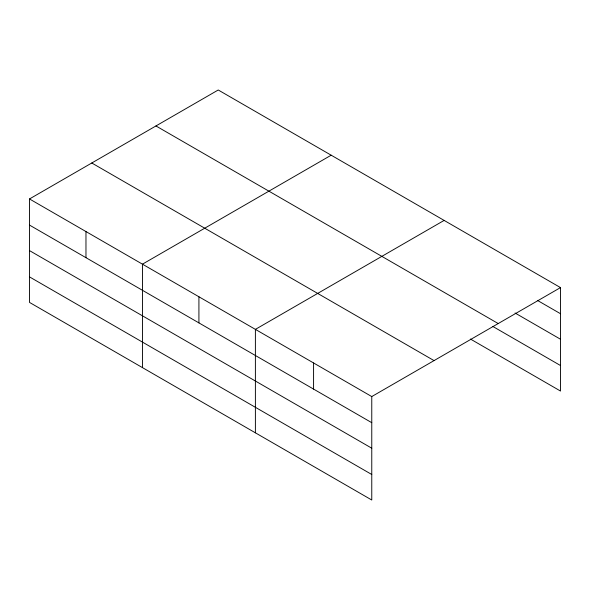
<?xml version="1.0" encoding="UTF-8"?>
<svg xmlns="http://www.w3.org/2000/svg" width="590" height="590" viewBox="0 0 590 590"><rect width="100%" height="100%" fill="white"/><g stroke="black" fill="none" stroke-linecap="round" stroke-linejoin="round"><path stroke-width="0.89" d="M470.437 339.044L560.5 391.045L560.5 287.596L218.234 89.99L29.5 198.955L29.5 302.405L371.766 500.01L371.766 396.561L29.5 198.955M331.182 155.2L142.448 264.165L142.448 367.614M444.13 220.409L255.396 329.375L255.396 432.824M371.766 396.561L560.5 287.596M537.387 300.376L560.5 313.718M515.07 313.01L560.5 339.235M155.952 125.95L498.218 323.556M492.753 326.41L560.5 365.527M91.782 162.995L434.048 360.601M29.5 225.085L371.766 422.683M29.5 250.603L371.766 448.201M29.5 276.887L371.766 474.493M313.578 362.968L313.578 389.098M198.919 296.77L198.919 322.9M85.97 231.56L85.97 257.69"/></g></svg>
